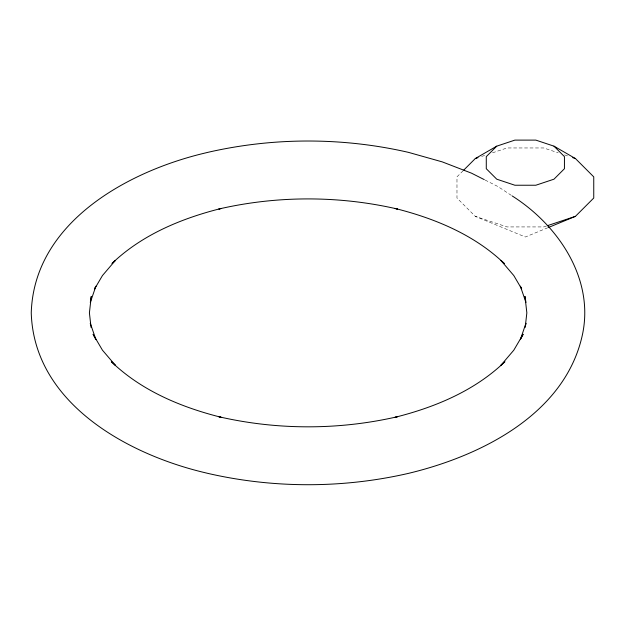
<?xml version="1.0" encoding="UTF-8"?>
<svg xmlns="http://www.w3.org/2000/svg" width="625" height="625" viewBox="0 0 625 625"><rect width="100%" height="100%" fill="white"/><g stroke="black" fill="none" stroke-linecap="round" stroke-linejoin="round"><path stroke-width="0.47" stroke-dasharray="3.12 2.34" d="M463.086 170.758L456.977 176.867L456.977 198.023L475.297 216.352L525.359 237L547.711 227.781M481.648 156.43L486.18 154.914M492.531 152.805L507.039 147.961L543.688 147.961L558.195 152.805M546.406 226.023L543.688 226.93L507.039 226.93L475.297 216.352M564.547 154.914L569.078 156.43M485.117 180.055L497.883 186.523L511.453 195.453"/><path stroke-width="0.94" d="M525.195 327.414L526.844 312.867L524.977 296.383L525.961 302.453L520.352 286.18L521.555 288.453M525.68 325.016L525.961 323.281L520.352 339.555L523.156 334.266L513.797 350.18L500.914 365.258L504.922 361.68C474.805 390.695 435.156 407.258 395.086 417.289M94.703 288.453L95.898 286.18L90.297 302.453L91.281 296.383L89.406 312.867L91.055 327.414M94.578 288.961L102.453 275.555L115.336 260.477L112 263.461C141.992 234.758 181.406 218.43 221.164 208.453L218.859 209.008C277.383 195.547 338.867 195.547 397.391 209.008L395.086 208.453C434.828 218.43 474.242 234.727 504.203 263.438M463.766 170.078L475.297 158.547L496.758 146.156L514.891 140.109L535.836 140.109L553.969 146.156L575.422 158.547L593.75 176.867L593.75 198.023L575.422 216.352L548.609 227.414M496.758 146.156L486.281 156.625L486.281 168.719L496.758 179.188L514.891 185.234L535.836 185.234L553.969 179.188L564.438 168.719L564.438 156.625L553.969 146.156M475.297 158.547L478.023 157.641M547.312 225.719L575.422 216.352M395.852 417.102L397.391 416.727C338.867 430.188 277.383 430.188 218.859 416.727L220.398 417.102M221.164 417.289C181.102 407.258 141.445 390.695 111.336 361.68L115.336 365.258L102.453 350.18L93.094 334.266L95.898 339.555L90.297 323.281L90.578 325.016M572.703 157.641L575.422 158.547M484.266 179.625L471.492 173.164L442.305 161.898L408.516 152.375C342.703 137.234 273.547 137.234 207.734 152.375L205.43 152.938C127.758 171.203 33.977 222.508 31.25 312.867C33.977 403.227 127.758 454.539 205.43 472.797L207.734 473.359C273.547 488.5 342.703 488.5 408.516 473.359L410.82 472.797C482.781 455.07 566.078 413.094 582.633 333.734C594.102 277.984 557.703 224.75 512.25 195.984M504.25 263.461L500.914 260.477L513.797 275.555L521.68 288.961"/></g></svg>
